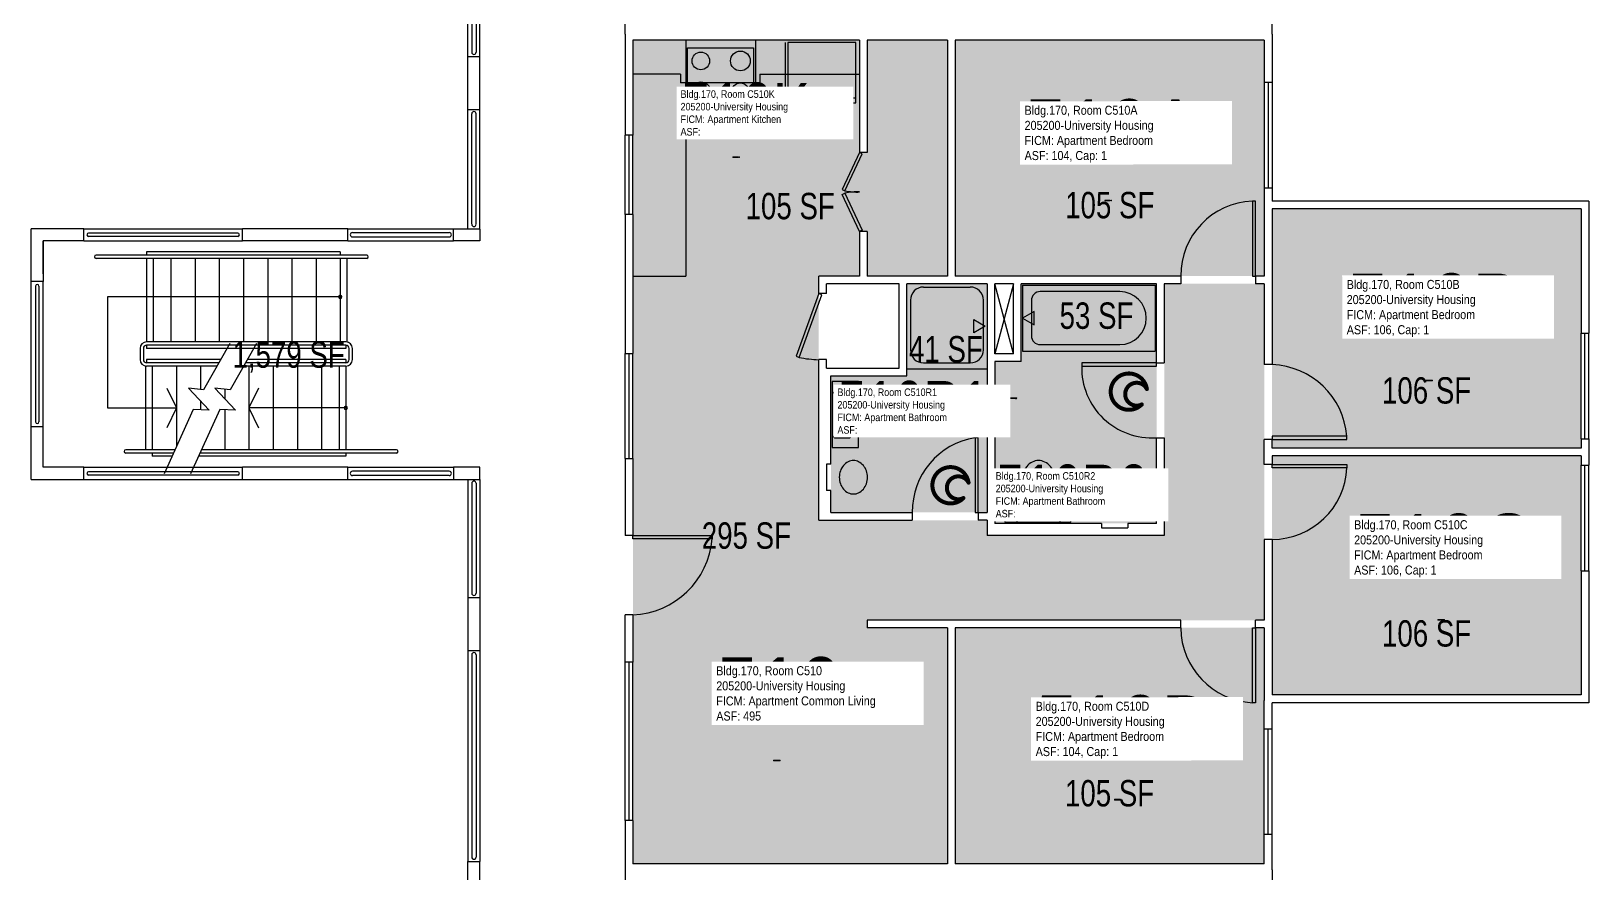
# Model space of a CAD drawing. Header units: inches. Extents: x -88 to 3164, y -86 to 1653.
# Drawn here: x 2456 to 3164, y 802 to 1185 of the extents above; entities that cross this region are included whole.
import ezdxf
from ezdxf.enums import TextEntityAlignment as Align

# ---------------------------------------------------------------- set-up
doc = ezdxf.new("R2010")
doc.units = ezdxf.units.IN
doc.header["$LTSCALE"] = 10
doc.header["$MEASUREMENT"] = 0
doc.layers.get('0').update_dxf_attribs({"linetype": 'CONTINUOUS'})
for name, color, linetype in [('A-DOOR', 2, 'CONTINUOUS'), ('A-FLOR', 3, 'CONTINUOUS'), ('A-GLAZ', 1, 'CONTINUOUS'), ('A-IDEN-ICON', 4, 'CONTINUOUS'), ('A-IDEN-RNUM', 7, 'CONTINUOUS'), ('A-IDEN-SNUM', 4, 'CONTINUOUS'), ('A-IDEN-VNUM', 4, 'CONTINUOUS'), ('A-WALL', 5, 'CONTINUOUS'), ('AREA-TEXT', 3, 'CONTINUOUS'), ('P-SANR-FIXT', 2, 'CONTINUOUS'), ('Rooms-Category-Color', 7, 'CONTINUOUS'), ('Rooms-College-Color', 7, 'CONTINUOUS'), ('Rooms-Department-Color', 7, 'CONTINUOUS'), ('Rooms-Division-Color', 7, 'CONTINUOUS'), ('Rooms-Information', 7, 'CONTINUOUS')]:
    doc.layers.add(name, color=color, linetype=linetype)
doc.styles.add('CP_AREA', font='arial.ttf', dxfattribs={"height": 15})
doc.styles.add('CP_ROOMVNUMBER', font='arial.ttf', dxfattribs={"width": 0.85, "height": 0.075})
doc.styles.add('ROOMSNUMBER', font='TXT.SHX', dxfattribs={"height": 1})

# ---------------------------------------------------------------- blocks, each defined once
blk = doc.blocks.new('CPBATH')
at = {"color": 0, "linetype": 'ByBlock', "const_width": 0.0127}
for points in [[(0.0571, 0.0168, 0.861492), (-0.0551, 0, 1)], [(-0.0551, 0, 0.726902), (0.0487, -0.0337, 1)], [(0.0571, 0.0168, 0.729002), (-0.0084, -0.0042, 1)], [(-0.0084, -0.0042, 0.609468), (0.0487, -0.0337, 1)]]:
    blk.add_lwpolyline(points, format="xyb", dxfattribs=at)
at = {"color": 0, "linetype": 'ByBlock', "const_width": 0.00637}
for points in [[(0.0544, 0.0152, 1), (0.0599, 0.0184, 1)], [(0.0459, -0.0353, 1), (0.0515, -0.0321, 1)]]:
    blk.add_lwpolyline(points, format="xyb", close=True, dxfattribs=at)

msp = doc.modelspace()

# ---------------------------------------------------------------- hatches: boundary and pattern name
at = {"layer": 'Rooms-Category-Color', "true_color": 0x728ef3}
for points in [[(2832.61, 1073.2), (2729.61, 1073.2), (2729.61, 1180.45), (2832.61, 1180.45), (2832.61, 1129.45), (2836.11, 1129.45), (2836.11, 1180.45), (2872.61, 1180.45), (2872.61, 1073.2), (2836.11, 1073.2), (2836.11, 1093.45), (2832.61, 1093.45)], [(2876.11, 1073.2), (2876.11, 1180.45), (3016.61, 1180.45), (3016.61, 1073.2)], [(3020.11, 994.95), (3020.11, 1103.7), (3160.43, 1103.83), (3160.61, 994.95)], [(3016.61, 1069.7), (3016.61, 916.7), (2836.11, 916.7), (2836.11, 913.2), (2872.61, 913.2), (2872.61, 805.95), (2729.61, 805.95), (2729.61, 1073.2), (2814.11, 1073.2), (2814.11, 962.2), (2890.61, 962.2), (2890.61, 955.2), (2971.11, 955.2), (2971.11, 1069.7)], [(2890.61, 965.7), (2890.61, 1069.7), (2854.11, 1069.7), (2854.11, 1027.82), (2819.61, 1027.82), (2819.61, 965.7)], [(2967.61, 1069.7), (2967.61, 960.7), (2894.11, 960.7), (2894.11, 1034.32), (2906.11, 1034.32), (2906.11, 1069.7)], [(3020.11, 882.7), (3020.11, 991.45), (3160.61, 991.45), (3160.61, 882.7)], [(2875.93, 806.08), (2875.93, 913.33), (3016.43, 913.33), (3016.61, 805.95)]]:
    msp.add_hatch(color=171, dxfattribs=at).paths.add_polyline_path(points)
at = {"layer": 'Rooms-College-Color', "true_color": 0xadadad}
for points in [[(2832.61, 1073.2), (2729.61, 1073.2), (2729.61, 1180.45), (2832.61, 1180.45), (2832.61, 1129.45), (2836.11, 1129.45), (2836.11, 1180.45), (2872.61, 1180.45), (2872.61, 1073.2), (2836.11, 1073.2), (2836.11, 1093.45), (2832.61, 1093.45)], [(2876.11, 1073.2), (2876.11, 1180.45), (3016.61, 1180.45), (3016.61, 1073.2)], [(3020.11, 994.95), (3020.11, 1103.7), (3160.43, 1103.83), (3160.61, 994.95)], [(3016.61, 1069.7), (3016.61, 916.7), (2836.11, 916.7), (2836.11, 913.2), (2872.61, 913.2), (2872.61, 805.95), (2729.61, 805.95), (2729.61, 1073.2), (2814.11, 1073.2), (2814.11, 962.2), (2890.61, 962.2), (2890.61, 955.2), (2971.11, 955.2), (2971.11, 1069.7)], [(2890.61, 965.7), (2890.61, 1069.7), (2854.11, 1069.7), (2854.11, 1027.82), (2819.61, 1027.82), (2819.61, 965.7)], [(2967.61, 1069.7), (2967.61, 960.7), (2894.11, 960.7), (2894.11, 1034.32), (2906.11, 1034.32), (2906.11, 1069.7)], [(3020.11, 882.7), (3020.11, 991.45), (3160.61, 991.45), (3160.61, 882.7)], [(2875.93, 806.08), (2875.93, 913.33), (3016.43, 913.33), (3016.61, 805.95)]]:
    msp.add_hatch(color=253, dxfattribs=at).paths.add_polyline_path(points)
at = {"layer": 'Rooms-Department-Color', "true_color": 0x604aed}
for points in [[(2832.61, 1073.2), (2729.61, 1073.2), (2729.61, 1180.45), (2832.61, 1180.45), (2832.61, 1129.45), (2836.11, 1129.45), (2836.11, 1180.45), (2872.61, 1180.45), (2872.61, 1073.2), (2836.11, 1073.2), (2836.11, 1093.45), (2832.61, 1093.45)], [(2876.11, 1073.2), (2876.11, 1180.45), (3016.61, 1180.45), (3016.61, 1073.2)], [(3020.11, 994.95), (3020.11, 1103.7), (3160.43, 1103.83), (3160.61, 994.95)], [(3016.61, 1069.7), (3016.61, 916.7), (2836.11, 916.7), (2836.11, 913.2), (2872.61, 913.2), (2872.61, 805.95), (2729.61, 805.95), (2729.61, 1073.2), (2814.11, 1073.2), (2814.11, 962.2), (2890.61, 962.2), (2890.61, 955.2), (2971.11, 955.2), (2971.11, 1069.7)], [(2890.61, 965.7), (2890.61, 1069.7), (2854.11, 1069.7), (2854.11, 1027.82), (2819.61, 1027.82), (2819.61, 965.7)], [(2967.61, 1069.7), (2967.61, 960.7), (2894.11, 960.7), (2894.11, 1034.32), (2906.11, 1034.32), (2906.11, 1069.7)], [(3020.11, 882.7), (3020.11, 991.45), (3160.61, 991.45), (3160.61, 882.7)], [(2875.93, 806.08), (2875.93, 913.33), (3016.43, 913.33), (3016.61, 805.95)]]:
    msp.add_hatch(color=173, dxfattribs=at).paths.add_polyline_path(points)
at = {"layer": 'Rooms-Division-Color', "true_color": 0x604aed}
for points in [[(2832.61, 1073.2), (2729.61, 1073.2), (2729.61, 1180.45), (2832.61, 1180.45), (2832.61, 1129.45), (2836.11, 1129.45), (2836.11, 1180.45), (2872.61, 1180.45), (2872.61, 1073.2), (2836.11, 1073.2), (2836.11, 1093.45), (2832.61, 1093.45)], [(2876.11, 1073.2), (2876.11, 1180.45), (3016.61, 1180.45), (3016.61, 1073.2)], [(3020.11, 994.95), (3020.11, 1103.7), (3160.43, 1103.83), (3160.61, 994.95)], [(3016.61, 1069.7), (3016.61, 916.7), (2836.11, 916.7), (2836.11, 913.2), (2872.61, 913.2), (2872.61, 805.95), (2729.61, 805.95), (2729.61, 1073.2), (2814.11, 1073.2), (2814.11, 962.2), (2890.61, 962.2), (2890.61, 955.2), (2971.11, 955.2), (2971.11, 1069.7)], [(2890.61, 965.7), (2890.61, 1069.7), (2854.11, 1069.7), (2854.11, 1027.82), (2819.61, 1027.82), (2819.61, 965.7)], [(2967.61, 1069.7), (2967.61, 960.7), (2894.11, 960.7), (2894.11, 1034.32), (2906.11, 1034.32), (2906.11, 1069.7)], [(3020.11, 882.7), (3020.11, 991.45), (3160.61, 991.45), (3160.61, 882.7)], [(2875.93, 806.08), (2875.93, 913.33), (3016.43, 913.33), (3016.61, 805.95)]]:
    msp.add_hatch(color=173, dxfattribs=at).paths.add_polyline_path(points)

# ---------------------------------------------------------------- linework, layer by layer
at = {"layer": 'A-DOOR'}
for p, q in [((2832.61, 1129.45), (2824.73, 1112.6)), ((2826.01, 1112), (2833.89, 1128.85)), ((2833.89, 1128.85), (2832.61, 1129.45)), ((2824.73, 1112.6), (2826.01, 1112)), ((2824.73, 1110.29), (2826.01, 1110.89)), ((2832.61, 1093.45), (2824.73, 1110.29)), ((2826.01, 1110.89), (2833.89, 1094.05)), ((3011.19, 1107.2), (3011.19, 1073.2)), ((3012.61, 1107.2), (3011.19, 1107.2)), ((3012.61, 1073.2), (3012.61, 1107.2)), ((2833.89, 1094.05), (2832.61, 1093.45)), ((3011.19, 1073.2), (3012.61, 1073.2)), ((2814.11, 1065.2), (2803.81, 1036.72)), ((2805.14, 1036.24), (2815.44, 1064.72)), ((2815.44, 1064.72), (2814.11, 1065.2)), ((2803.81, 1036.72), (2805.14, 1036.24)), ((2933.61, 1033.7), (2933.61, 1032.28)), ((2967.61, 1033.7), (2933.61, 1033.7)), ((2967.61, 1032.28), (2967.61, 1033.7)), ((2933.61, 1032.28), (2967.61, 1032.28)), ((2885.19, 999.7), (2885.19, 965.7)), ((2886.61, 999.7), (2885.19, 999.7)), ((2886.61, 965.7), (2886.61, 999.7)), ((3054.11, 1000.36), (3020.11, 1000.36)), ((3020.11, 1000.36), (3020.11, 998.95)), ((3020.11, 998.95), (3054.11, 998.95)), ((3054.11, 998.95), (3054.11, 1000.36)), ((3020.11, 987.45), (3054.11, 987.45)), ((3020.11, 986.03), (3020.11, 987.45)), ((3054.11, 986.03), (3020.11, 986.03)), ((3054.11, 987.45), (3054.11, 986.03)), ((2885.19, 965.7), (2886.61, 965.7)), ((2729.61, 955.2), (2765.61, 955.2)), ((2729.61, 953.78), (2729.61, 955.2)), ((2765.61, 953.78), (2729.61, 953.78)), ((2765.61, 955.2), (2765.61, 953.78)), ((3011.19, 879.2), (3011.19, 913.2)), ((3011.19, 913.2), (3012.61, 913.2)), ((3012.61, 913.2), (3012.61, 879.2)), ((3012.61, 879.2), (3011.19, 879.2))]:
    msp.add_line(p, q, dxfattribs=at)
for centre, radius, start, end in [((2831.44, 1137.12), 25.7, 257.79511, 272.60034), ((2831.44, 1085.77), 25.7, 87.39966, 102.20489), ((3012.37, 1073.45), 33.77, 92.00499, 180.43276), ((2815.03, 1081.73), 46.56, 257.73028, 268.86335), ((2965.48, 1031.51), 31.88, 178.61692, 273.82083), ((3018.79, 997.54), 35.43, 4.57233, 87.86542), ((2890.46, 966.26), 33.85, 98.94866, 180.94473), ((3020.16, 987.43), 33.98, 269.91731, 357.64494), ((2728.13, 956.76), 37.6, 272.25231, 355.44805), ((3012.99, 913.53), 34.38, 180.55848, 267.00377)]:
    msp.add_arc(centre, radius, start, end, dxfattribs=at)
at = {"layer": 'A-FLOR'}
for p, q in [((2656.36, 1266.98), (2656.36, 1174.98)), ((2658.36, 1266.98), (2658.36, 1174.98)), ((2656.36, 1096.98), (2656.36, 1146.98)), ((2658.36, 1096.98), (2658.36, 1146.98)), ((2550, 1092.73), (2482.22, 1092.73)), ((2550, 1091.23), (2482.22, 1091.23)), ((2602.11, 1092.98), (2646.11, 1092.98)), ((2602.11, 1090.98), (2646.11, 1090.98)), ((2596.61, 1084.23), (2508.61, 1084.23)), ((2508.61, 1084.23), (2508.61, 1082.73)), ((2596.61, 1084.23), (2596.61, 1082.73)), ((2608.61, 1082.73), (2485.61, 1082.73)), ((2608.61, 1081.23), (2485.61, 1081.23)), ((2508.61, 1081.23), (2508.61, 1043.23)), ((2511.61, 1081.23), (2511.61, 1043.23)), ((2519.61, 1081.23), (2519.61, 1043.23)), ((2530.61, 1081.23), (2530.61, 1043.23)), ((2541.61, 1081.23), (2541.61, 1043.23)), ((2552.61, 1081.23), (2552.61, 1043.23)), ((2563.61, 1081.23), (2563.61, 1043.23)), ((2574.61, 1081.23), (2574.61, 1043.23)), ((2585.61, 1081.23), (2585.61, 1043.23)), ((2596.61, 1081.23), (2596.61, 1043.23)), ((2599.61, 1081.23), (2599.61, 1043.19)), ((2902.61, 1069.71), (2894.11, 1037.82)), ((2902.61, 1037.82), (2894.11, 1069.7)), ((2458.11, 1068.62), (2458.11, 1006.84)), ((2459.61, 1068.62), (2459.61, 1006.84)), ((2596.61, 1063.73), (2490.82, 1063.73)), ((2490.82, 1063.73), (2490.82, 1013.23)), ((2599.11, 1043.23), (2508.61, 1043.23)), ((2508.61, 1041.73), (2508.61, 1040.23)), ((2599.11, 1041.73), (2508.61, 1041.73)), ((2546.46, 1042.49), (2534.5, 1021.39)), ((2558.46, 1042.49), (2546.5, 1021.39)), ((2599.11, 1041.73), (2599.11, 1040.23)), ((2505.61, 1040.23), (2505.61, 1035.23)), ((2507.11, 1040.23), (2507.11, 1035.23)), ((2599.11, 1040.23), (2508.61, 1040.23)), ((2508.61, 1035.23), (2508.61, 1033.73)), ((2542.35, 1035.23), (2508.61, 1035.23)), ((2541.49, 1033.73), (2508.61, 1033.73)), ((2599.11, 1033.73), (2553.49, 1033.73)), ((2599.11, 1035.23), (2554.35, 1035.23)), ((2599.11, 1035.23), (2599.11, 1033.73)), ((2600.61, 1035.23), (2600.61, 1040.23)), ((2602.11, 1035.23), (2602.11, 1040.23)), ((2508.11, 1032.23), (2508.11, 994.23)), ((2540.64, 1032.23), (2508.61, 1032.23)), ((2511.11, 1032.23), (2511.11, 994.23)), ((2522.11, 1032.23), (2522.11, 995.58)), ((2533.11, 1032.23), (2533.11, 1021.55)), ((2599.11, 1032.23), (2552.64, 1032.23)), ((2555.11, 1032.23), (2555.11, 994.23)), ((2566.11, 1032.23), (2566.11, 994.23)), ((2577.11, 1032.23), (2577.11, 994.23)), ((2588.11, 1032.23), (2588.11, 994.23)), ((2596.11, 1032.23), (2596.11, 994.23)), ((2599.11, 1032.23), (2599.11, 994.23)), ((2517.72, 1022.23), (2522.11, 1013.23)), ((2527.64, 1022.21), (2537.02, 1012.26)), ((2534.5, 1021.39), (2527.64, 1022.21)), ((2539.64, 1022.21), (2549.02, 1012.26)), ((2546.5, 1021.39), (2539.64, 1022.21)), ((2544.11, 1021.68), (2544.11, 1017.48)), ((2559.5, 1022.23), (2555.11, 1013.23)), ((2490.82, 1013.23), (2522.11, 1013.23)), ((2529.8, 1012.56), (2516.52, 983.24)), ((2522.11, 1013.23), (2517.72, 1004.23)), ((2541.8, 1012.56), (2528.52, 983.24)), ((2537.02, 1012.26), (2529.8, 1012.56)), ((2533.11, 1016.42), (2533.11, 1012.42)), ((2549.02, 1012.26), (2541.8, 1012.56)), ((2544.11, 1012.46), (2544.11, 994.23)), ((2555.11, 1013.23), (2559.5, 1004.23)), ((2599.11, 1013.23), (2555.11, 1013.23)), ((2521.5, 994.23), (2499.11, 994.23)), ((2520.82, 992.73), (2499.11, 992.73)), ((2511.11, 992.73), (2511.11, 991.23)), ((2520.14, 991.23), (2511.11, 991.23)), ((2599.11, 991.23), (2532.14, 991.23)), ((2622.11, 992.73), (2532.82, 992.73)), ((2622.11, 994.23), (2533.5, 994.23)), ((2599.11, 992.73), (2599.11, 991.23)), ((2550, 984.23), (2482.22, 984.23)), ((2646.11, 984.48), (2602.11, 984.48)), ((2550, 982.73), (2482.22, 982.73)), ((2646.11, 982.48), (2602.11, 982.48)), ((2656.36, 978.98), (2656.36, 928.98)), ((2658.36, 978.98), (2658.36, 928.98)), ((2656.36, 900.98), (2656.36, 808.98)), ((2658.36, 900.98), (2658.36, 808.98))]:
    msp.add_line(p, q, dxfattribs=at)
for centre, radius, start, end in [((2657.36, 1174.98), 1, 180, 0), ((2657.36, 1146.98), 1, 360, 180), ((2482.22, 1091.98), 0.75, 90, 270), ((2550, 1091.98), 0.75, 270, 90), ((2657.36, 1096.73), 1, 180, 360), ((2485.61, 1081.98), 0.75, 90, 270), ((2608.61, 1081.98), 0.75, 270, 90), ((2458.86, 1068.62), 0.75, 360, 180), ((2596.61, 1063.73), 0.75, 360, 180), ((2596.61, 1063.73), 0.75, 180, 360), ((2508.61, 1040.23), 3, 90, 180), ((2508.61, 1040.23), 1.5, 90, 180), ((2599.11, 1040.23), 3, 360, 90), ((2599.11, 1040.23), 1.5, 360, 90), ((2508.61, 1035.23), 3, 180, 270), ((2508.61, 1035.23), 1.5, 180, 270), ((2599.11, 1035.23), 1.5, 270, 360), ((2599.11, 1035.23), 3, 270, 360), ((2599.11, 1013.23), 0.75, 360, 180), ((2599.11, 1013.23), 0.75, 180, 360), ((2458.86, 1006.84), 0.75, 180, 360), ((2499.11, 993.48), 0.75, 90, 270), ((2622.11, 993.48), 0.75, 270, 90), ((2482.22, 983.48), 0.75, 90, 270), ((2550, 983.48), 0.75, 270, 90), ((2657.36, 978.98), 1, 0, 180), ((2657.36, 928.98), 1, 180, 0), ((2657.36, 900.98), 1, 0, 180), ((2657.36, 808.98), 1, 180, 0)]:
    msp.add_arc(centre, radius, start, end, dxfattribs=at)
at = {"layer": 'A-FLOR', "extrusion": (1.68551e-05, -2.09653e-15, 1)}
msp.add_arc((2602.11, 1091.98, 0.04), 1, 90, 270, dxfattribs=at)
at = {"layer": 'A-FLOR', "extrusion": (1.68551e-05, -2.08959e-15, 1)}
msp.add_arc((2646.11, 1091.98, 0.04), 1, 270, 90, dxfattribs=at)
at = {"layer": 'A-FLOR', "extrusion": (0.000681864, 6.53108e-11, 1)}
msp.add_arc((2602.11, 983.48, 1.77), 1, 90.00001, 270.00001, dxfattribs=at)
at = {"layer": 'A-FLOR', "extrusion": (0.000681864, 6.53106e-11, 1)}
msp.add_arc((2646.11, 983.48, 1.8), 1, 270.00001, 90.00001, dxfattribs=at)
at = {"layer": 'A-GLAZ'}
for p, q in [((3016.61, 1161.2), (3016.61, 1113.2)), ((3018.36, 1161.2), (3018.36, 1113.2)), ((3020.11, 1161.2), (3020.11, 1113.2)), ((2726.11, 1101.2), (2726.11, 1137.2)), ((2727.86, 1101.2), (2727.86, 1137.2)), ((2729.61, 1101.2), (2729.61, 1137.2)), ((3160.61, 999.2), (3160.61, 1047.2)), ((3162.36, 999.2), (3162.36, 1047.2)), ((3164.11, 999.2), (3164.11, 1047.2)), ((2726.11, 990.2), (2726.11, 1037.95)), ((2727.86, 990.2), (2727.86, 1037.95)), ((2729.61, 990.2), (2729.61, 1037.95)), ((3160.61, 939.2), (3160.61, 987.2)), ((3162.36, 939.2), (3162.36, 987.2)), ((3164.11, 939.2), (3164.11, 987.2)), ((2726.11, 825.7), (2726.11, 897.7)), ((2727.86, 825.7), (2727.86, 897.7)), ((2729.61, 825.7), (2729.61, 897.7)), ((3016.61, 819.2), (3016.61, 867.2)), ((3018.36, 819.2), (3018.36, 867.2)), ((3020.11, 819.2), (3020.11, 867.2))]:
    msp.add_line(p, q, dxfattribs=at)
at = {"layer": 'A-WALL'}
for p, q in [((2654.61, 1172.98), (2654.61, 1268.98)), ((2660.11, 1172.98), (2660.11, 1268.98)), ((2726.11, 1183.2), (2726.11, 1229.2)), ((3020.11, 1183.2), (3020.11, 1199.2)), ((2726.11, 1183.2), (2726.11, 1137.2)), ((3020.11, 1183.2), (3020.11, 1161.2)), ((2832.61, 1180.45), (2729.61, 1180.45)), ((2729.61, 1180.45), (2729.61, 1137.2)), ((2832.61, 1180.45), (2832.61, 1129.45)), ((2872.61, 1180.45), (2836.11, 1180.45)), ((2836.11, 1180.45), (2836.11, 1129.45)), ((2872.61, 1180.45), (2872.61, 1073.2)), ((3016.61, 1180.45), (2876.11, 1180.45)), ((2876.11, 1180.45), (2876.11, 1073.2)), ((3016.61, 1180.45), (3016.61, 1161.2)), ((2654.61, 1148.98), (2654.61, 1172.98)), ((2654.61, 1172.98), (2660.11, 1172.98)), ((2660.11, 1148.98), (2660.11, 1172.98)), ((3020.11, 1161.2), (3016.61, 1161.2)), ((2654.61, 1148.98), (2660.11, 1148.98)), ((2654.61, 1094.98), (2654.61, 1148.98)), ((2660.11, 1094.98), (2660.11, 1148.98)), ((2729.61, 1137.2), (2726.11, 1137.2)), ((2836.11, 1129.45), (2832.61, 1129.45)), ((3016.61, 1113.2), (3016.61, 1108.2)), ((3020.11, 1113.2), (3016.61, 1113.2)), ((3020.11, 1113.2), (3020.11, 1107.2)), ((3016.61, 1108.2), (3016.61, 1073.2)), ((3164.11, 1107.2), (3020.11, 1107.2)), ((3164.11, 1107.2), (3164.11, 1047.2)), ((2729.61, 1101.2), (2726.11, 1101.2)), ((2726.11, 1101.2), (2726.11, 1037.95)), ((2729.61, 1101.2), (2729.61, 1073.2)), ((3160.61, 1103.7), (3020.11, 1103.7)), ((3020.11, 1103.7), (3020.11, 1032.95)), ((3160.61, 1103.7), (3160.61, 1047.2)), ((2480.11, 1094.73), (2456.11, 1094.73)), ((2456.11, 1070.73), (2456.11, 1094.73)), ((2480.11, 1094.73), (2552.11, 1094.73)), ((2480.11, 1089.23), (2480.11, 1094.73)), ((2552.11, 1089.23), (2552.11, 1094.73)), ((2600.11, 1094.73), (2552.11, 1094.73)), ((2600.11, 1089.23), (2600.11, 1094.73)), ((2600.11, 1094.73), (2648.11, 1094.73)), ((2648.11, 1094.73), (2660.11, 1094.73)), ((2648.11, 1089.23), (2648.11, 1094.73)), ((2660.11, 1094.73), (2660.11, 1089.23)), ((2836.11, 1093.45), (2832.61, 1093.45)), ((2832.61, 1093.45), (2832.61, 1073.2)), ((2836.11, 1093.45), (2836.11, 1073.2)), ((2480.11, 1089.23), (2461.61, 1089.23)), ((2461.61, 1089.23), (2461.61, 1070.73)), ((2461.61, 1074.23), (2461.61, 1089.23)), ((2480.11, 1089.23), (2552.11, 1089.23)), ((2600.11, 1089.23), (2552.11, 1089.23)), ((2600.11, 1089.23), (2648.11, 1089.23)), ((2660.11, 1089.23), (2648.11, 1089.23)), ((2461.61, 1070.73), (2456.11, 1070.73)), ((2456.11, 1004.73), (2456.11, 1070.73)), ((2461.61, 1004.73), (2461.61, 1070.73)), ((2729.61, 1073.2), (2729.61, 1037.95)), ((2814.11, 1065.2), (2814.11, 1073.2)), ((2832.61, 1073.2), (2814.11, 1073.2)), ((2817.61, 1065.2), (2817.61, 1069.7)), ((2850.61, 1069.7), (2817.61, 1069.7)), ((2872.61, 1073.2), (2836.11, 1073.2)), ((2850.61, 1031.32), (2850.61, 1069.7)), ((2854.11, 1027.82), (2854.11, 1069.7)), ((2890.61, 1069.7), (2854.11, 1069.7)), ((2978.61, 1073.2), (2876.11, 1073.2)), ((2890.61, 1069.7), (2890.61, 965.7)), ((2894.11, 1037.82), (2894.11, 1069.7)), ((2902.61, 1069.7), (2894.11, 1069.7)), ((2902.61, 1037.82), (2902.61, 1069.7)), ((2906.11, 1034.32), (2906.11, 1069.7)), ((2967.61, 1069.7), (2906.11, 1069.7)), ((2967.61, 1033.7), (2967.61, 1069.7)), ((2971.11, 1069.7), (2971.11, 1033.7)), ((2978.61, 1069.7), (2971.11, 1069.7)), ((2978.61, 1073.2), (2978.61, 1069.7)), ((3012.61, 1073.2), (3012.61, 1069.7)), ((3016.61, 1073.2), (3012.61, 1073.2)), ((3016.61, 1069.7), (3012.61, 1069.7)), ((3016.61, 1069.7), (3016.61, 1032.95)), ((2817.61, 1065.2), (2814.11, 1065.2)), ((3160.61, 1047.2), (3164.11, 1047.2)), ((2726.11, 1037.95), (2729.61, 1037.95)), ((2814.11, 962.2), (2814.11, 1035.2)), ((2817.61, 1035.2), (2814.11, 1035.2)), ((2817.61, 1031.32), (2817.61, 1035.2)), ((2902.61, 1037.82), (2894.11, 1037.82)), ((2906.11, 1034.32), (2894.11, 1034.32)), ((2894.11, 1034.32), (2894.11, 960.7)), ((2967.61, 1033.7), (2971.11, 1033.7)), ((2817.61, 1031.32), (2850.61, 1031.32)), ((2819.61, 987.7), (2819.61, 1027.82)), ((2819.61, 1027.82), (2854.11, 1027.82)), ((3020.11, 1032.95), (3016.61, 1032.95)), ((2456.11, 1004.73), (2461.61, 1004.73)), ((2456.11, 980.73), (2456.11, 1004.73)), ((2461.61, 986.23), (2461.61, 1004.73)), ((2967.61, 999.7), (2971.11, 999.7)), ((2967.61, 960.7), (2967.61, 999.7)), ((2971.11, 999.7), (2971.11, 955.2)), ((3020.11, 998.95), (3016.61, 998.95)), ((3016.61, 987.45), (3016.61, 998.95)), ((3020.11, 994.95), (3020.11, 998.95)), ((3160.61, 999.2), (3160.61, 994.95)), ((3160.61, 999.2), (3164.11, 999.2)), ((3164.11, 999.2), (3164.11, 987.2)), ((3160.61, 994.95), (3020.11, 994.95)), ((3020.11, 991.45), (3020.11, 987.45)), ((3160.61, 991.45), (3020.11, 991.45)), ((3160.61, 991.45), (3160.61, 987.2)), ((2480.11, 986.23), (2461.61, 986.23)), ((2480.11, 986.23), (2552.11, 986.23)), ((2480.11, 980.73), (2480.11, 986.23)), ((2552.11, 980.73), (2552.11, 986.23)), ((2600.11, 986.23), (2552.11, 986.23)), ((2600.11, 980.73), (2600.11, 986.23)), ((2600.11, 986.23), (2648.11, 986.23)), ((2660.11, 986.23), (2648.11, 986.23)), ((2648.11, 986.23), (2648.11, 980.73)), ((2660.11, 980.73), (2660.11, 986.23)), ((2726.11, 990.2), (2729.61, 990.2)), ((2726.11, 990.2), (2726.11, 955.2)), ((2729.61, 990.2), (2729.61, 955.2)), ((2817.61, 987.7), (2817.61, 975.7)), ((2819.61, 987.7), (2817.61, 987.7)), ((3020.11, 987.45), (3016.61, 987.45)), ((3160.61, 987.2), (3164.11, 987.2)), ((2456.11, 980.73), (2480.11, 980.73)), ((2480.11, 980.73), (2552.11, 980.73)), ((2552.11, 980.73), (2600.11, 980.73)), ((2600.11, 980.73), (2648.11, 980.73)), ((2648.11, 980.73), (2660.11, 980.73)), ((2654.61, 980.73), (2654.61, 926.98)), ((2660.11, 980.73), (2660.11, 926.98)), ((2819.61, 975.7), (2817.61, 975.7)), ((2819.61, 965.7), (2819.61, 975.7)), ((2819.61, 965.7), (2856.61, 965.7)), ((2856.61, 965.7), (2856.61, 962.2)), ((2886.61, 965.7), (2886.61, 962.2)), ((2886.61, 965.7), (2890.61, 965.7)), ((2814.11, 962.2), (2856.61, 962.2)), ((2890.61, 962.2), (2886.61, 962.2)), ((2890.61, 962.2), (2890.61, 955.2)), ((2942.61, 960.7), (2894.11, 960.7)), ((2942.61, 960.7), (2942.61, 958.7)), ((2942.61, 958.7), (2954.61, 958.7)), ((2967.61, 960.7), (2954.61, 960.7)), ((2954.61, 960.7), (2954.61, 958.7)), ((2729.61, 955.2), (2726.11, 955.2)), ((2971.11, 955.2), (2890.61, 955.2)), ((3020.11, 953.45), (3016.61, 953.45)), ((3016.61, 953.45), (3016.61, 916.7)), ((3020.11, 953.45), (3020.11, 882.7)), ((3160.61, 939.2), (3160.61, 882.7)), ((3160.61, 939.2), (3164.11, 939.2)), ((3164.11, 939.2), (3164.11, 879.2)), ((2654.61, 926.98), (2660.11, 926.98)), ((2654.61, 926.98), (2654.61, 902.98)), ((2660.11, 926.98), (2660.11, 902.98)), ((2726.11, 897.7), (2726.11, 919.2)), ((2729.61, 919.2), (2726.11, 919.2)), ((2729.61, 919.2), (2729.61, 897.7)), ((2836.11, 916.7), (2836.11, 913.2)), ((2978.61, 916.7), (2836.11, 916.7)), ((2978.61, 913.2), (2978.61, 916.7)), ((3016.61, 916.7), (3012.61, 916.7)), ((3012.61, 913.2), (3012.61, 916.7)), ((2872.61, 913.2), (2836.11, 913.2)), ((2872.61, 913.2), (2872.61, 805.95)), ((2876.11, 913.2), (2876.11, 805.95)), ((2978.61, 913.2), (2876.11, 913.2)), ((3016.61, 913.2), (3012.61, 913.2)), ((3016.61, 913.2), (3016.61, 880.2)), ((2654.61, 902.98), (2660.11, 902.98)), ((2654.61, 902.98), (2654.61, 806.98)), ((2660.11, 902.98), (2660.11, 806.98)), ((2729.61, 897.7), (2726.11, 897.7)), ((3016.61, 867.2), (3016.61, 880.2)), ((3160.61, 882.7), (3020.11, 882.7)), ((3020.11, 867.2), (3020.11, 879.2)), ((3164.11, 879.2), (3020.11, 879.2)), ((3020.11, 867.2), (3016.61, 867.2)), ((2726.11, 825.7), (2726.11, 803.2)), ((2729.61, 825.7), (2726.11, 825.7)), ((2729.61, 825.7), (2729.61, 805.95)), ((3016.61, 805.95), (3016.61, 819.2)), ((3020.11, 819.2), (3016.61, 819.2)), ((3020.11, 803.2), (3020.11, 819.2)), ((2654.61, 782.98), (2654.61, 806.98)), ((2654.61, 806.98), (2660.11, 806.98)), ((2660.11, 782.98), (2660.11, 806.98)), ((2726.11, 803.2), (2726.11, 757.2)), ((2872.61, 805.95), (2729.61, 805.95)), ((3016.61, 805.95), (2876.11, 805.95)), ((3020.11, 803.2), (3020.11, 787.2))]:
    msp.add_line(p, q, dxfattribs=at)
at = {"layer": 'P-SANR-FIXT'}
for p, q in [((2753.61, 1180.45), (2753.61, 1073.2)), ((2754.48, 1151.03), (2754.48, 1177.03)), ((2754.48, 1177.03), (2784.48, 1177.03)), ((2784.48, 1177.03), (2784.48, 1151.03)), ((2785.48, 1155.45), (2785.48, 1180.45)), ((2798.98, 1155.45), (2798.98, 1179.45)), ((2799.98, 1179.45), (2799.98, 1151.95)), ((2830.98, 1179.45), (2799.98, 1179.45)), ((2830.98, 1151.95), (2830.98, 1179.45)), ((2751.24, 1165.03), (2729.61, 1165.03)), ((2751.24, 1165.03), (2751.24, 1161.03)), ((2787.24, 1165.03), (2787.24, 1161.03)), ((2787.24, 1165.03), (2832.61, 1165.03)), ((2787.24, 1161.03), (2751.24, 1161.03)), ((2798.98, 1155.45), (2785.48, 1155.45)), ((2799.98, 1154.2), (2830.98, 1154.2)), ((2784.48, 1151.03), (2754.48, 1151.03)), ((2799.98, 1151.95), (2830.98, 1151.95)), ((2729.61, 1073.2), (2753.61, 1073.2)), ((2855.77, 1062.2), (2855.77, 1039.7)), ((2861.77, 1068.2), (2882.95, 1068.2)), ((2888.95, 1039.7), (2888.95, 1062.2)), ((2906.73, 1069.07), (2906.73, 1039.07)), ((2906.73, 1069.07), (2966.98, 1069.07)), ((2910.75, 1062.11), (2910.75, 1046.04)), ((2950.92, 1066.12), (2914.77, 1066.12)), ((2966.98, 1069.07), (2966.98, 1039.07)), ((2911.93, 1057.07), (2906.73, 1054.07)), ((2911.93, 1051.07), (2911.93, 1057.07)), ((2884.52, 1053.45), (2889.71, 1050.45)), ((2884.52, 1047.45), (2884.52, 1053.45)), ((2889.71, 1050.45), (2884.52, 1047.45)), ((2906.73, 1054.07), (2911.93, 1051.07)), ((2914.77, 1042.02), (2950.92, 1042.02)), ((2861.77, 1033.7), (2882.95, 1033.7)), ((2906.73, 1039.07), (2966.98, 1039.07)), ((2890.61, 1030.82), (2854.11, 1030.82)), ((2820.21, 1025.2), (2820.21, 995.2)), ((2832.21, 1025.2), (2820.21, 1025.2)), ((2821.21, 1020.7), (2820.21, 1019.7)), ((2820.21, 1019.7), (2820.21, 1000.7)), ((2828.21, 1020.7), (2821.21, 1020.7)), ((2829.21, 1019.7), (2828.21, 1020.7)), ((2829.21, 1016.2), (2829.21, 1019.7)), ((2832.21, 995.2), (2832.21, 1025.2)), ((2828.21, 1007.7), (2828.21, 1012.64)), ((2828.23, 1012.75), (2829.21, 1016.2)), ((2829.21, 1004.2), (2828.21, 1007.7)), ((2820.21, 1000.7), (2821.21, 999.7)), ((2821.21, 999.7), (2828.21, 999.7)), ((2828.21, 999.7), (2829.09, 1000.57)), ((2829.21, 1000.87), (2829.21, 1004.2)), ((2820.21, 995.2), (2832.21, 995.2)), ((2928.61, 973.32), (2898.61, 973.32)), ((2898.61, 973.32), (2898.61, 961.32)), ((2904.48, 970.32), (2903.61, 969.44)), ((2907.98, 970.32), (2904.48, 970.32)), ((2911.43, 969.34), (2907.98, 970.32)), ((2919.98, 970.32), (2916.54, 969.34)), ((2923.31, 970.32), (2919.98, 970.32)), ((2924.48, 969.32), (2923.61, 970.2)), ((2928.61, 961.32), (2928.61, 973.32)), ((2903.48, 969.15), (2903.48, 962.32)), ((2916.43, 969.32), (2911.54, 969.32)), ((2924.48, 962.32), (2924.48, 969.32)), ((2898.61, 961.32), (2928.61, 961.32)), ((2903.48, 962.32), (2904.48, 961.32)), ((2904.48, 961.32), (2923.48, 961.32)), ((2923.48, 961.32), (2924.48, 962.32))]:
    msp.add_line(p, q, dxfattribs=at)
for centre, radius in [((2778.48, 1171.03), 4.5), ((2760.48, 1171.03), 4), ((2760.48, 1157.03), 4.5), ((2778.48, 1157.03), 4)]:
    msp.add_circle(centre, radius, dxfattribs=at)
for centre, radius, start, end in [((2861.77, 1062.2), 6, 90, 180), ((2882.95, 1062.2), 6, 360, 90), ((2914.77, 1062.11), 4.02, 90, 180), ((2950.92, 1054.07), 12.05, 270, 90), ((2914.77, 1046.04), 4.02, 180, 270), ((2861.77, 1039.7), 6, 180, 270), ((2882.95, 1039.7), 6, 270, 360), ((2828.63, 1012.64), 0.418, 164.0546, 180), ((2836.05, 1010.2), 6.3, 153.29881, 180), ((2837.46, 1009.49), 7.89, 129.47246, 153.29881), ((2838.38, 1008.37), 9.33, 108.83538, 129.47246), ((2838.98, 1006.62), 11.18, 90, 108.83538), ((2839.54, 1009.27), 8.55, 71.16462, 93.77544), ((2838.99, 1007.67), 10.24, 50.52754, 71.16462), ((2840.49, 1009.49), 7.89, 26.70119, 50.52754), ((2841.91, 1010.2), 6.3, 360, 26.70119), ((2836.05, 1010.2), 6.3, 180, 206.70119), ((2837.46, 1010.91), 7.89, 206.70119, 230.52754), ((2840.49, 1010.91), 7.89, 309.47246, 333.29881), ((2841.91, 1010.2), 6.3, 333.29881, 360), ((2828.79, 1000.87), 0.418, 315, 360), ((2838.38, 1012.02), 9.33, 230.52754, 251.16462), ((2838.98, 1013.77), 11.18, 251.16462, 270), ((2838.98, 1013.77), 11.18, 270, 288.83538), ((2839.57, 1012.02), 9.33, 288.83538, 309.47246), ((2832.44, 981.7), 9, 160.77064, 180), ((2831.16, 982.14), 7.65, 139.89909, 160.77064), ((2830.35, 982.82), 6.59, 116.19159, 139.89909), ((2829.83, 983.88), 5.42, 90, 116.19159), ((2829.83, 983.88), 5.42, 63.80841, 90), ((2829.32, 982.82), 6.59, 40.10091, 63.80841), ((2828.51, 982.14), 7.65, 19.22936, 40.10091), ((2827.23, 981.7), 9, 360, 19.22936), ((2916.52, 980.1), 10.24, 140.52754, 161.16462), ((2914.7, 981.6), 7.89, 116.70119, 140.52754), ((2913.98, 983.02), 6.3, 90, 116.70119), ((2913.98, 983.02), 6.3, 63.29881, 90), ((2913.27, 981.6), 7.89, 39.47246, 63.29881), ((2912.16, 980.69), 9.33, 18.83538, 39.47246), ((2832.44, 981.7), 9, 180, 199.22936), ((2831.16, 981.25), 7.65, 199.22936, 220.10091), ((2828.51, 981.25), 7.65, 319.89909, 340.77064), ((2827.23, 981.7), 9, 340.77064, 360), ((2914.91, 980.65), 8.55, 161.16462, 183.77544), ((2917.56, 980.09), 11.18, 180, 198.83538), ((2910.41, 980.09), 11.18, 360, 18.83538), ((2910.41, 980.09), 11.18, 341.16462, 360), ((2948.61, 968.32), 9, 90, 109.22936), ((2948.61, 968.32), 9, 70.77064, 90), ((2830.35, 980.57), 6.59, 220.10091, 243.80841), ((2829.83, 979.52), 5.42, 243.80841, 270), ((2829.83, 979.52), 5.42, 270, 296.19159), ((2829.32, 980.57), 6.59, 296.19159, 319.89909), ((2915.81, 979.49), 9.33, 198.83538, 219.47246), ((2914.7, 978.57), 7.89, 219.47246, 243.29881), ((2913.98, 977.16), 6.3, 243.29881, 270), ((2913.98, 977.16), 6.3, 270, 296.70119), ((2913.27, 978.57), 7.89, 296.70119, 320.52754), ((2912.16, 979.49), 9.33, 320.52754, 341.16462), ((2923.31, 969.9), 0.418, 45, 90), ((2946.43, 970.92), 5.42, 153.80841, 180), ((2946.43, 970.92), 5.42, 180, 206.19159), ((2947.48, 970.4), 6.59, 130.10091, 153.80841), ((2948.17, 969.59), 7.65, 109.22936, 130.10091), ((2949.05, 969.59), 7.65, 49.89909, 70.77064), ((2949.74, 970.4), 6.59, 26.19159, 49.89909), ((2950.79, 970.92), 5.42, 360, 26.19159), ((2950.79, 970.92), 5.42, 333.80841, 360), ((2903.9, 969.15), 0.418, 135, 180), ((2911.54, 969.74), 0.418, 254.0546, 270), ((2916.43, 969.74), 0.418, 270, 285.9454), ((2947.48, 971.44), 6.59, 206.19159, 229.89909), ((2948.17, 972.25), 7.65, 229.89909, 250.77064), ((2948.61, 973.52), 9, 250.77064, 270), ((2948.61, 973.52), 9, 270, 289.22936), ((2949.05, 972.25), 7.65, 289.22936, 310.10091), ((2949.74, 971.44), 6.59, 310.10091, 333.80841)]:
    msp.add_arc(centre, radius, start, end, dxfattribs=at)

# ---------------------------------------------------------------- block references
at = {"layer": 'A-IDEN-ICON', "xscale": 143.9999999965968, "yscale": 143.9999999965968, "zscale": 143.9999999965968, "rotation": 351.2590816435935}
for p in [(2954.72, 1020.69), (2873.67, 978.12)]:
    msp.add_blockref('CPBATH', p, dxfattribs=at)

# ---------------------------------------------------------------- texts
at = {"layer": 'A-IDEN-RNUM', "style": 'ROOMSNUMBER'}
for s, rotation, p in [('0510-K0', 358.9, (2775.03, 1127.12)), ('0510-A0', 0.04943, (2944.14, 1107.37)), ('0510-B0', 0.08218, (3089.99, 1025.55)), ('0510-R1', 358.9, (2836.65, 1016.36)), ('0510-R2', 358.9, (2901.11, 1017.49)), ('0510-C0', 0.04943, (3095.41, 916.68)), ('0510-00', 0.08218, (2793.49, 852.72)), ('0510-D0', 0.08218, (2948.43, 834.92))]:
    msp.add_text(s, height=0.36, rotation=rotation, dxfattribs=at).set_placement(p)
at = {"layer": 'A-IDEN-SNUM', "style": 'ROOMSNUMBER'}
for s, rotation, p in [('1700C510K0', 358.9, (2775.03, 1127.12)), ('1700C510A0', 0.04943, (2944.14, 1107.37)), ('1700C510B0', 0.08218, (3089.99, 1025.55)), ('1700C510R1', 358.9, (2836.65, 1016.36)), ('1700C510R2', 358.9, (2901.11, 1017.49)), ('1700C510C0', 0.04943, (3095.41, 916.68)), ('1700C51000', 0.08218, (2793.49, 852.72)), ('1700C510D0', 0.08218, (2948.43, 834.92))]:
    msp.add_text(s, height=0.36, rotation=rotation, dxfattribs=at).set_placement(p)
at = {"layer": 'A-IDEN-VNUM', "style": 'CP_ROOMVNUMBER'}
for s, width, p in [('510K', 0.75, (2751.28, 1137.04, 0)), ('510R1', 0.7, (2822.58, 1001.47)), ('510R2', 0.7, (2894.52, 963.41))]:
    msp.add_text(s, height=24, dxfattribs=dict(at, width=width)).set_placement(p)
at = {"layer": 'A-IDEN-VNUM', "style": 'CP_ROOMVNUMBER', "width": 0.85}
for s, rotation, p in [('510A', 0.05348, (2907.66, 1124.7)), ('510B', 0.04943, (3054.07, 1045.48)), ('510C', 0.04943, (3057.43, 936.21)), ('510', 0.04943, (2767.52, 871.02)), ('510D', 0.04943, (2912.69, 853.67))]:
    msp.add_text(s, height=28.8, rotation=rotation, dxfattribs=at).set_placement(p)
at = {"layer": 'AREA-TEXT', "style": 'CP_AREA', "width": 0.75}
for s, p in [('105 SF', (2946.36, 1105.46)), ('105 SF', (2801.11, 1105.03)), ('53 SF', (2940.33, 1055.2)), ('1,579 SF', (2573.14, 1037.51)), ('41 SF', (2871.88, 1039.92)), ('106 SF', (3090.36, 1021.19)), ('295 SF', (2781.2, 955.2)), ('106 SF', (3090.36, 910.7)), ('105 SF', (2946.27, 838.03))]:
    msp.add_text(s, height=12, dxfattribs=at).set_placement(p, align=Align.MIDDLE_CENTER)

# ---------------------------------------------------------------- next in the draw order: texts
at = {"layer": 'Rooms-Information', "char_height": 3.4286, "width": 76.8, "attachment_point": 7, "style": 'CP_ROOMVNUMBER', "bg_fill": 3, "box_fill_scale": 1.5, "bg_fill_color": 256, "bg_fill_true_color": 13158600, "bg_fill_transparency": 0}
for s, insert in [('Bldg.170, Room C510K^M^J205200-University Housing^M^JFICM: Apartment Kitchen^M^JASF: ', (2751.28, 1137.04, 0)), ('Bldg.170, Room C510R1^M^J205200-University Housing^M^JFICM: Apartment Bathroom^M^JASF: ', (2822.58, 1001.47)), ('Bldg.170, Room C510R2^M^J205200-University Housing^M^JFICM: Apartment Bathroom^M^JASF: ', (2894.52, 963.41))]:
    msp.add_mtext(s, dxfattribs=dict(at, insert=insert))
at = {"layer": 'Rooms-Information', "char_height": 4.1143, "width": 92.16, "attachment_point": 7, "style": 'CP_ROOMVNUMBER', "bg_fill": 3, "box_fill_scale": 1.5, "bg_fill_color": 256, "bg_fill_true_color": 13158600, "bg_fill_transparency": 0}
for s, insert, rotation in [('Bldg.170, Room C510A^M^J205200-University Housing^M^JFICM: Apartment Bedroom^M^JASF: 104, Cap: 1', (2907.66, 1124.7), 0.05348), ('Bldg.170, Room C510B^M^J205200-University Housing^M^JFICM: Apartment Bedroom^M^JASF: 106, Cap: 1', (3054.07, 1045.48), 0.04943), ('Bldg.170, Room C510C^M^J205200-University Housing^M^JFICM: Apartment Bedroom^M^JASF: 106, Cap: 1', (3057.43, 936.21), 0.04943), ('Bldg.170, Room C510^M^J205200-University Housing^M^JFICM: Apartment Common Living^M^JASF: 495', (2767.52, 871.02), 0.04943), ('Bldg.170, Room C510D^M^J205200-University Housing^M^JFICM: Apartment Bedroom^M^JASF: 104, Cap: 1', (2912.69, 853.67), 0.04943)]:
    msp.add_mtext(s, dxfattribs=dict(at, insert=insert, rotation=rotation))

doc.saveas('drawing.dxf')
